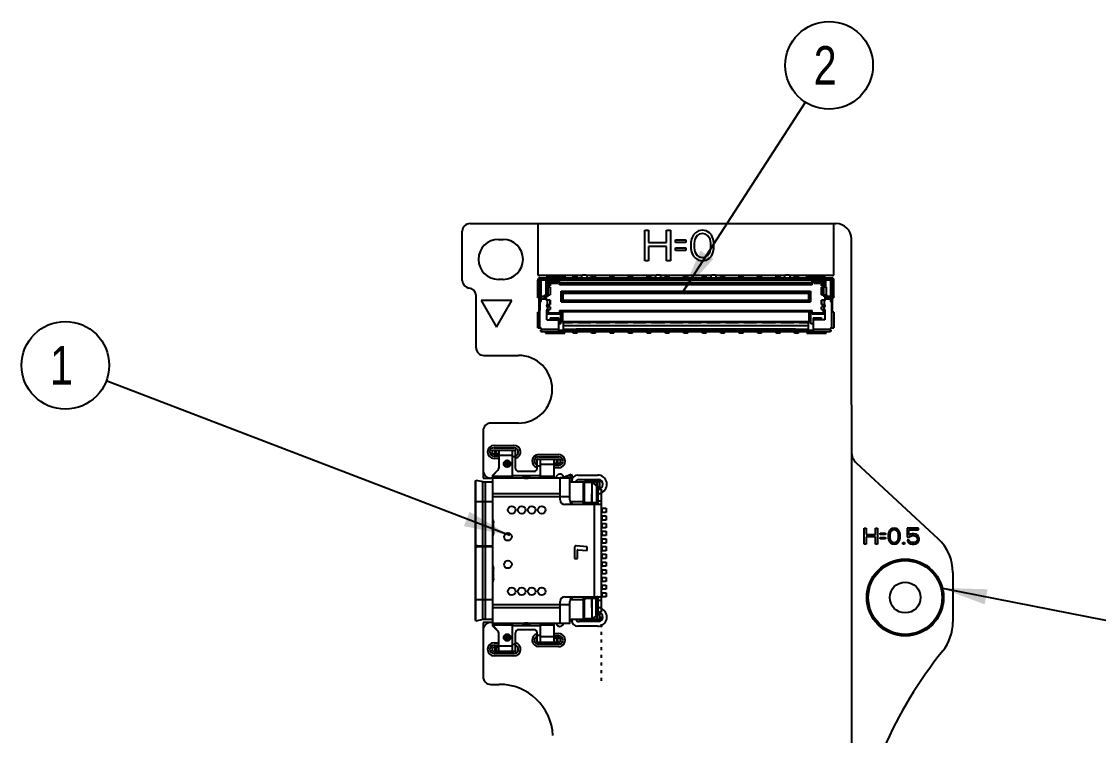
# Model space of a CAD drawing. Header units: millimetres. Extents: x 0 to 594, y 0 to 420.
# Drawn here: x 94 to 164, y 160.4 to 206.9 of the extents above; entities that cross this region are included whole.
import ezdxf

# ---------------------------------------------------------------- set-up
doc = ezdxf.new("R2010")
doc.units = ezdxf.units.MM
doc.header["$LTSCALE"] = 32.67
doc.layers.get('0').update_dxf_attribs({"linetype": 'CONTINUOUS'})
doc.styles.get("Standard").update_dxf_attribs({"font": 'txt', "width": 0.8})
doc.dimstyles.get("Standard").update_dxf_attribs({"dimtxt": 2.5, "dimasz": 3, "dimexe": 1.5, "dimexo": 1.2, "dimtad": 1, "dimdsep": 46, "dimtxsty": 'STANDARD', "dimblk": '_FILLED', "dimblk1": '_FILLED', "dimblk2": '_FILLED', "dimcen": 0.09, "dimazin": 2, "dimtol": 1, "dimtp": 0.01, "dimtm": 0.01, "dimtfac": 1, "dimtofl": 0, "dimtmove": 0, "dimatfit": 3, "dimldrblk": '_FILLED', "dimfxl": 1, "dimtolj": 1, "dimarcsym": 0})

# ---------------------------------------------------------------- blocks, each defined once
blk = doc.blocks.new('_FILLED')
at = {"color": 0, "linetype": 'BYBLOCK'}
blk.add_solid([(0, 0), (-1, 0.167), (-1, -0.167)], dxfattribs=at)
blk = doc.blocks.new('BALLOON_BL7', base_point=(96.802, 184.53))
at = {"color": 7, "linetype": 'CONTINUOUS'}
blk.add_circle((96.802, 184.53), 2.851, dxfattribs=at)
at = {"color": 7, "linetype": 'CONTINUOUS', "insert": (95.802, 185.78), "char_height": 2.5, "width": 2, "attachment_point": 1, "line_spacing_factor": 0.9}
blk.add_mtext('1', dxfattribs=at)
blk = doc.blocks.new('BALLOON_BL8', base_point=(146.469, 204.044))
at = {"color": 7, "linetype": 'CONTINUOUS'}
blk.add_circle((146.469, 204.044), 2.851, dxfattribs=at)
at = {"color": 7, "linetype": 'CONTINUOUS', "insert": (145.469, 205.294), "char_height": 2.5, "width": 2, "attachment_point": 1, "line_spacing_factor": 0.9}
blk.add_mtext('2', dxfattribs=at)

msp = doc.modelspace()

# ---------------------------------------------------------------- linework, layer by layer
at = {"color": 7, "linetype": 'CONTINUOUS'}
for p, q in [((123.117, 193.753), (146.917, 193.753)), ((127.517, 193.753), (127.517, 190.393)), ((134.478, 191.324), (134.478, 193.324)), ((134.478, 193.324), (134.728, 193.324)), ((134.728, 193.324), (134.728, 192.515)), ((135.895, 192.515), (135.895, 193.324)), ((135.895, 193.324), (136.145, 193.324)), ((136.145, 193.324), (136.145, 191.324)), ((138.228, 193.324), (137.978, 193.281)), ((138.478, 193.281), (138.228, 193.324)), ((146.787, 190.393), (146.787, 193.753)), ((122.617, 190.053), (122.617, 193.253)), ((124.967, 192.723), (125.267, 192.723)), ((136.478, 192.515), (136.478, 192.685)), ((136.478, 192.685), (137.145, 192.685)), ((137.145, 192.685), (137.145, 192.515)), ((137.52, 192.728), (137.478, 192.515)), ((137.561, 192.855), (137.52, 192.728)), ((137.645, 193.026), (137.561, 192.855)), ((137.77, 193.153), (137.645, 193.026)), ((137.728, 192.728), (137.686, 192.472)), ((137.895, 192.983), (137.728, 192.728)), ((137.978, 193.281), (137.77, 193.153)), ((138.02, 193.068), (137.895, 192.983)), ((138.228, 193.111), (138.02, 193.068)), ((138.436, 193.068), (138.228, 193.111)), ((138.561, 192.983), (138.436, 193.068)), ((138.686, 193.153), (138.478, 193.281)), ((138.728, 192.728), (138.561, 192.983)), ((138.811, 193.026), (138.686, 193.153)), ((138.77, 192.472), (138.728, 192.728)), ((138.895, 192.855), (138.811, 193.026)), ((138.936, 192.728), (138.895, 192.855)), ((138.978, 192.515), (138.936, 192.728)), ((147.917, 181.955), (147.917, 192.753)), ((134.728, 192.515), (135.895, 192.515)), ((134.728, 192.26), (134.728, 191.324)), ((135.895, 192.26), (134.728, 192.26)), ((135.895, 191.324), (135.895, 192.26)), ((137.145, 192.515), (136.478, 192.515)), ((136.478, 192.004), (136.478, 192.175)), ((136.478, 192.175), (137.145, 192.175)), ((137.145, 192.004), (136.478, 192.004)), ((137.145, 192.175), (137.145, 192.004)), ((137.478, 192.515), (137.478, 192.132)), ((137.478, 192.132), (137.52, 191.919)), ((137.52, 191.919), (137.561, 191.792)), ((137.686, 192.472), (137.686, 192.175)), ((137.686, 192.175), (137.728, 191.919)), ((137.728, 191.919), (137.895, 191.664)), ((138.561, 191.664), (138.728, 191.919)), ((138.728, 191.919), (138.77, 192.175)), ((138.77, 192.175), (138.77, 192.472)), ((138.895, 191.792), (138.936, 191.919)), ((138.936, 191.919), (138.978, 192.132)), ((138.978, 192.132), (138.978, 192.515)), ((134.728, 191.324), (134.478, 191.324)), ((136.145, 191.324), (135.895, 191.324)), ((137.561, 191.792), (137.645, 191.621)), ((137.645, 191.621), (137.77, 191.494)), ((137.77, 191.494), (137.978, 191.366)), ((137.895, 191.664), (138.02, 191.579)), ((137.978, 191.366), (138.228, 191.324)), ((138.02, 191.579), (138.228, 191.536)), ((138.228, 191.536), (138.436, 191.579)), ((138.228, 191.324), (138.478, 191.366)), ((138.436, 191.579), (138.561, 191.664)), ((138.478, 191.366), (138.686, 191.494)), ((138.686, 191.494), (138.811, 191.621)), ((138.811, 191.621), (138.895, 191.792)), ((125.267, 190.123), (124.967, 190.123)), ((127.517, 190.393), (130.427, 190.393)), ((127.517, 188.923), (127.517, 190.073)), ((127.617, 189.973), (127.517, 189.973)), ((127.567, 189.973), (127.567, 189.073)), ((127.617, 187.983), (127.617, 190.073)), ((127.667, 190.223), (127.717, 190.221)), ((127.667, 188.623), (127.667, 190.123)), ((127.717, 190.123), (127.667, 190.123)), ((127.717, 190.223), (146.587, 190.223)), ((127.717, 190.22), (127.717, 188.673)), ((128.067, 190.073), (127.717, 190.073)), ((128.067, 189.123), (128.067, 190.223)), ((128.067, 190.123), (128.927, 190.123)), ((128.067, 189.973), (128.094, 189.973)), ((128.094, 189.703), (128.094, 189.973)), ((128.117, 190.323), (128.117, 190.223)), ((128.117, 190.323), (129.307, 190.323)), ((128.117, 190.253), (129.307, 190.253)), ((128.192, 190.054), (128.206, 190.123)), ((128.192, 190.054), (128.192, 189.703)), ((128.327, 190.123), (128.327, 189.703)), ((128.927, 190.053), (128.327, 190.053)), ((128.327, 189.943), (128.827, 189.943)), ((128.327, 189.873), (128.827, 189.873)), ((128.727, 190.123), (128.727, 190.223)), ((128.777, 190.223), (128.777, 190.123)), ((128.827, 189.873), (128.827, 190.123)), ((128.827, 190.103), (128.927, 190.103)), ((128.927, 189.953), (128.827, 189.953)), ((128.927, 189.94), (128.827, 189.94)), ((128.927, 189.773), (128.927, 190.223)), ((145.377, 190.073), (128.927, 190.073)), ((128.927, 189.923), (145.377, 189.923)), ((129.307, 190.223), (129.307, 190.323)), ((129.827, 190.223), (129.827, 190.323)), ((130.077, 190.323), (129.827, 190.323)), ((129.827, 190.253), (130.077, 190.253)), ((130.077, 190.223), (130.077, 190.323)), ((130.377, 190.343), (130.427, 190.393)), ((130.377, 190.343), (130.377, 190.223)), ((130.677, 190.393), (130.427, 190.393)), ((130.677, 190.393), (130.727, 190.343)), ((130.677, 190.393), (135.227, 190.393)), ((130.727, 190.223), (130.727, 190.343)), ((131.027, 190.223), (131.027, 190.323)), ((131.277, 190.323), (131.027, 190.323)), ((131.027, 190.253), (131.277, 190.253)), ((131.277, 190.223), (131.277, 190.323)), ((132.227, 190.223), (132.227, 190.323)), ((132.477, 190.323), (132.227, 190.323)), ((132.227, 190.253), (132.477, 190.253)), ((132.477, 190.223), (132.477, 190.323)), ((133.427, 190.223), (133.427, 190.323)), ((133.677, 190.323), (133.427, 190.323)), ((133.427, 190.253), (133.677, 190.253)), ((133.677, 190.223), (133.677, 190.323)), ((134.627, 190.223), (134.627, 190.323)), ((134.877, 190.323), (134.627, 190.323)), ((134.627, 190.253), (134.877, 190.253)), ((134.877, 190.223), (134.877, 190.323)), ((135.177, 190.343), (135.227, 190.393)), ((135.177, 190.343), (135.177, 190.223)), ((135.477, 190.393), (135.227, 190.393)), ((135.477, 190.393), (135.527, 190.343)), ((135.477, 190.393), (138.827, 190.393)), ((135.527, 190.223), (135.527, 190.343)), ((135.827, 190.223), (135.827, 190.323)), ((136.077, 190.323), (135.827, 190.323)), ((135.827, 190.253), (136.077, 190.253)), ((136.077, 190.223), (136.077, 190.323)), ((137.027, 190.223), (137.027, 190.323)), ((137.277, 190.323), (137.027, 190.323)), ((137.027, 190.253), (137.277, 190.253)), ((137.277, 190.223), (137.277, 190.323)), ((138.227, 190.223), (138.227, 190.323)), ((138.477, 190.323), (138.227, 190.323)), ((138.227, 190.253), (138.477, 190.253)), ((138.477, 190.223), (138.477, 190.323)), ((138.777, 190.343), (138.827, 190.393)), ((138.777, 190.343), (138.777, 190.223)), ((139.077, 190.393), (138.827, 190.393)), ((139.077, 190.393), (139.127, 190.343)), ((139.077, 190.393), (143.627, 190.393)), ((139.127, 190.223), (139.127, 190.343)), ((139.427, 190.223), (139.427, 190.323)), ((139.677, 190.323), (139.427, 190.323)), ((139.427, 190.253), (139.677, 190.253)), ((139.677, 190.223), (139.677, 190.323)), ((140.627, 190.223), (140.627, 190.323)), ((140.877, 190.323), (140.627, 190.323)), ((140.627, 190.253), (140.877, 190.253)), ((140.877, 190.223), (140.877, 190.323)), ((141.827, 190.223), (141.827, 190.323)), ((142.077, 190.323), (141.827, 190.323)), ((141.827, 190.253), (142.077, 190.253)), ((142.077, 190.223), (142.077, 190.323)), ((143.027, 190.223), (143.027, 190.323)), ((143.277, 190.323), (143.027, 190.323)), ((143.027, 190.253), (143.277, 190.253)), ((143.277, 190.223), (143.277, 190.323)), ((143.577, 190.343), (143.627, 190.393)), ((143.577, 190.343), (143.577, 190.223)), ((143.877, 190.393), (143.627, 190.393)), ((143.877, 190.393), (143.927, 190.343)), ((143.877, 190.393), (146.787, 190.393)), ((143.927, 190.223), (143.927, 190.343)), ((144.227, 190.223), (144.227, 190.323)), ((144.477, 190.323), (144.227, 190.323)), ((144.227, 190.253), (144.477, 190.253)), ((144.477, 190.223), (144.477, 190.323)), ((144.997, 190.323), (144.997, 190.223)), ((144.997, 190.323), (146.187, 190.323)), ((144.997, 190.253), (146.187, 190.253)), ((145.377, 189.773), (145.377, 190.223)), ((145.377, 190.123), (146.237, 190.123)), ((145.377, 190.103), (145.477, 190.103)), ((145.977, 190.053), (145.377, 190.053)), ((145.477, 189.953), (145.377, 189.953)), ((145.477, 189.94), (145.377, 189.94)), ((145.477, 190.123), (145.477, 189.873)), ((145.977, 189.943), (145.477, 189.943)), ((145.477, 189.873), (145.977, 189.873)), ((145.527, 190.123), (145.527, 190.223)), ((145.577, 190.223), (145.577, 190.123)), ((145.977, 189.703), (145.977, 190.123)), ((145.979, 190.123), (145.979, 189.703)), ((146.097, 190.123), (146.111, 190.054)), ((146.111, 189.703), (146.111, 190.054)), ((146.187, 190.223), (146.187, 190.323)), ((146.209, 189.973), (146.209, 189.703)), ((146.209, 189.973), (146.237, 189.973)), ((146.237, 190.223), (146.237, 189.623)), ((146.587, 190.073), (146.237, 190.073)), ((146.587, 190.221), (146.637, 190.223)), ((146.587, 188.673), (146.587, 190.221)), ((146.637, 190.123), (146.587, 190.123)), ((146.637, 190.123), (146.637, 188.623)), ((146.687, 187.983), (146.687, 190.073)), ((146.787, 189.973), (146.687, 189.973)), ((146.737, 189.073), (146.737, 189.973)), ((146.787, 188.923), (146.787, 190.073)), ((127.717, 189.093), (127.667, 189.043)), ((127.977, 188.873), (127.977, 189.123)), ((127.977, 189.123), (128.327, 189.123)), ((128.327, 189.623), (128.067, 189.623)), ((128.075, 189.623), (128.075, 189.703)), ((128.075, 189.703), (128.327, 189.703)), ((128.094, 189.043), (128.079, 189.123)), ((128.173, 189.623), (128.173, 189.123)), ((128.227, 189.703), (128.227, 189.623)), ((128.227, 189.123), (128.227, 189.043)), ((128.327, 189.623), (128.327, 189.123)), ((145.377, 189.773), (128.927, 189.773)), ((129.046, 188.663), (129.046, 189.343)), ((129.046, 189.343), (145.257, 189.343)), ((129.11, 189.24), (129.074, 189.329)), ((145.229, 189.329), (129.074, 189.329)), ((129.11, 188.682), (129.11, 189.24)), ((129.12, 189.231), (145.183, 189.231)), ((129.159, 189.203), (129.159, 188.763)), ((145.144, 189.203), (129.159, 189.203)), ((145.144, 188.763), (145.144, 189.203)), ((145.229, 189.329), (145.193, 189.24)), ((145.193, 189.24), (145.193, 188.682)), ((145.257, 189.343), (145.257, 188.663)), ((145.977, 189.703), (146.229, 189.703)), ((145.977, 189.123), (145.977, 189.623)), ((146.277, 189.623), (145.977, 189.623)), ((145.977, 189.123), (146.327, 189.123)), ((145.979, 189.623), (145.979, 189.123)), ((146.077, 189.623), (146.077, 189.703)), ((146.077, 189.043), (146.077, 189.123)), ((146.131, 189.123), (146.131, 189.623)), ((146.225, 189.123), (146.209, 189.043)), ((146.229, 189.703), (146.229, 189.623)), ((146.277, 189.623), (146.277, 189.123)), ((146.327, 188.873), (146.327, 189.123)), ((146.637, 189.043), (146.587, 189.093)), ((123.517, 185.673), (123.517, 189.068)), ((123.841, 188.753), (124.841, 187.021)), ((125.841, 188.753), (123.841, 188.753)), ((124.841, 187.021), (125.841, 188.753)), ((127.617, 188.923), (127.517, 188.923)), ((127.567, 189.073), (127.617, 189.073)), ((127.717, 189.043), (127.617, 189.043)), ((127.617, 188.623), (127.667, 188.623)), ((127.647, 188.623), (127.647, 188.123)), ((127.717, 189.018), (127.977, 189.018)), ((127.717, 188.873), (128.067, 188.873)), ((128.067, 188.823), (127.717, 188.823)), ((127.977, 189.043), (128.227, 189.043)), ((127.977, 188.973), (128.067, 188.973)), ((128.027, 188.973), (128.027, 189.043)), ((128.067, 188.813), (128.067, 188.973)), ((128.097, 188.768), (128.097, 189.043)), ((128.107, 188.378), (128.107, 188.433)), ((128.319, 188.763), (128.117, 188.763)), ((128.157, 188.483), (128.157, 188.763)), ((128.157, 188.483), (128.319, 188.483)), ((128.301, 188.763), (128.301, 188.483)), ((128.319, 188.763), (128.319, 188.483)), ((129.046, 188.663), (145.257, 188.663)), ((129.159, 188.763), (145.144, 188.763)), ((145.985, 188.483), (145.985, 188.763)), ((146.187, 188.763), (145.985, 188.763)), ((145.985, 188.483), (146.147, 188.483)), ((146.003, 188.483), (146.003, 188.763)), ((146.077, 189.043), (146.327, 189.043)), ((146.147, 188.763), (146.147, 188.483)), ((146.197, 188.433), (146.197, 188.378)), ((146.207, 188.768), (146.207, 189.043)), ((146.237, 188.973), (146.237, 188.813)), ((146.327, 188.973), (146.237, 188.973)), ((146.587, 188.873), (146.237, 188.873)), ((146.587, 188.823), (146.237, 188.823)), ((146.277, 189.043), (146.277, 188.973)), ((146.327, 189.018), (146.587, 189.018)), ((146.687, 189.043), (146.587, 189.043)), ((146.637, 188.623), (146.687, 188.623)), ((146.657, 188.123), (146.657, 188.623)), ((146.687, 189.073), (146.737, 189.073)), ((146.787, 188.923), (146.687, 188.923)), ((127.517, 186.973), (127.517, 187.983)), ((127.667, 187.983), (127.517, 187.983)), ((127.617, 188.123), (127.667, 188.123)), ((127.667, 186.973), (127.667, 188.123)), ((128.107, 187.483), (128.107, 188.118)), ((128.127, 187.863), (128.127, 188.158)), ((128.197, 187.933), (128.127, 187.863)), ((128.927, 187.863), (128.127, 187.863)), ((128.327, 188.328), (128.157, 188.328)), ((128.157, 188.168), (128.327, 188.168)), ((128.177, 188.168), (128.177, 188.328)), ((128.197, 188.168), (128.197, 187.933)), ((128.197, 187.933), (128.927, 187.933)), ((128.327, 188.328), (128.327, 188.168)), ((128.927, 188.103), (128.927, 187.863)), ((128.927, 188.103), (145.377, 188.103)), ((129.027, 188.003), (128.927, 188.003)), ((129.027, 187.233), (129.027, 188.103)), ((129.127, 188.003), (129.027, 188.039)), ((129.127, 188.003), (129.127, 187.383)), ((145.177, 188.003), (129.127, 188.003)), ((145.277, 188.039), (145.177, 188.003)), ((145.177, 187.383), (145.177, 188.003)), ((145.277, 187.233), (145.277, 188.103)), ((145.377, 188.003), (145.277, 188.003)), ((145.377, 187.863), (145.377, 188.103)), ((145.377, 187.933), (146.107, 187.933)), ((146.177, 187.863), (145.377, 187.863)), ((145.977, 188.168), (145.977, 188.328)), ((146.147, 188.328), (145.977, 188.328)), ((145.977, 188.168), (146.147, 188.168)), ((146.107, 187.933), (146.107, 188.168)), ((146.177, 187.863), (146.107, 187.933)), ((146.127, 188.328), (146.127, 188.168)), ((146.177, 188.158), (146.177, 187.863)), ((146.197, 188.118), (146.197, 187.483)), ((146.637, 186.973), (146.637, 188.123)), ((146.637, 188.123), (146.687, 188.123)), ((146.787, 187.983), (146.637, 187.983)), ((146.787, 187.983), (146.787, 186.973)), ((128.107, 187.483), (128.882, 187.483)), ((128.332, 187.625), (128.332, 187.483)), ((128.332, 187.625), (128.882, 187.625)), ((128.882, 186.723), (128.882, 187.625)), ((129.027, 187.233), (128.882, 187.233)), ((129.027, 187.383), (145.277, 187.383)), ((129.177, 187.321), (129.177, 186.723)), ((129.177, 187.321), (129.757, 187.321)), ((129.177, 187.109), (145.127, 187.109)), ((129.277, 187.383), (129.277, 187.321)), ((129.427, 187.321), (129.427, 187.383)), ((129.677, 187.383), (129.677, 187.321)), ((129.757, 187.321), (129.827, 187.338)), ((129.802, 187.332), (129.802, 187.383)), ((129.827, 187.347), (129.827, 187.338)), ((129.827, 187.347), (130.077, 187.347)), ((130.077, 187.346), (129.827, 187.346)), ((130.077, 187.338), (130.077, 187.347)), ((130.077, 187.338), (130.147, 187.321)), ((130.102, 187.383), (130.102, 187.332)), ((130.147, 187.321), (130.957, 187.321)), ((130.227, 187.321), (130.227, 187.383)), ((130.477, 187.383), (130.477, 187.321)), ((130.627, 187.321), (130.627, 187.383)), ((130.877, 187.383), (130.877, 187.321)), ((130.957, 187.321), (131.027, 187.338)), ((131.002, 187.332), (131.002, 187.383)), ((131.027, 187.347), (131.027, 187.338)), ((131.027, 187.347), (131.277, 187.347)), ((131.277, 187.346), (131.027, 187.346)), ((131.277, 187.338), (131.277, 187.347)), ((131.277, 187.338), (131.347, 187.321)), ((131.302, 187.383), (131.302, 187.332)), ((131.347, 187.321), (132.157, 187.321)), ((131.427, 187.321), (131.427, 187.383)), ((131.677, 187.383), (131.677, 187.321)), ((131.827, 187.321), (131.827, 187.383)), ((132.077, 187.383), (132.077, 187.321)), ((132.157, 187.321), (132.227, 187.338)), ((132.202, 187.332), (132.202, 187.383)), ((132.227, 187.347), (132.227, 187.338)), ((132.227, 187.347), (132.477, 187.347)), ((132.477, 187.346), (132.227, 187.346)), ((132.477, 187.338), (132.477, 187.347)), ((132.477, 187.338), (132.547, 187.321)), ((132.502, 187.383), (132.502, 187.332)), ((132.547, 187.321), (133.357, 187.321)), ((132.627, 187.321), (132.627, 187.383)), ((132.877, 187.383), (132.877, 187.321)), ((133.027, 187.321), (133.027, 187.383)), ((133.277, 187.383), (133.277, 187.321)), ((133.357, 187.321), (133.427, 187.338)), ((133.402, 187.332), (133.402, 187.383)), ((133.427, 187.347), (133.427, 187.338)), ((133.427, 187.347), (133.677, 187.347)), ((133.677, 187.346), (133.427, 187.346)), ((133.677, 187.338), (133.677, 187.347)), ((133.677, 187.338), (133.747, 187.321)), ((133.702, 187.383), (133.702, 187.332)), ((133.747, 187.321), (134.557, 187.321)), ((133.827, 187.321), (133.827, 187.383)), ((134.077, 187.383), (134.077, 187.321)), ((134.227, 187.321), (134.227, 187.383)), ((134.477, 187.383), (134.477, 187.321)), ((134.557, 187.321), (134.627, 187.338)), ((134.602, 187.332), (134.602, 187.383)), ((134.627, 187.347), (134.627, 187.338)), ((134.627, 187.347), (134.877, 187.347)), ((134.877, 187.346), (134.627, 187.346)), ((134.877, 187.338), (134.877, 187.347)), ((134.877, 187.338), (134.947, 187.321)), ((134.902, 187.383), (134.902, 187.332)), ((134.947, 187.321), (135.757, 187.321)), ((135.027, 187.321), (135.027, 187.383)), ((135.277, 187.383), (135.277, 187.321)), ((135.427, 187.321), (135.427, 187.383)), ((135.677, 187.383), (135.677, 187.321)), ((135.757, 187.321), (135.827, 187.338)), ((135.802, 187.332), (135.802, 187.383)), ((135.827, 187.347), (135.827, 187.338)), ((135.827, 187.347), (136.077, 187.347)), ((136.077, 187.346), (135.827, 187.346)), ((136.077, 187.338), (136.077, 187.347)), ((136.077, 187.338), (136.147, 187.321)), ((136.102, 187.383), (136.102, 187.332)), ((136.147, 187.321), (136.957, 187.321)), ((136.227, 187.321), (136.227, 187.383)), ((136.477, 187.383), (136.477, 187.321)), ((136.627, 187.321), (136.627, 187.383)), ((136.877, 187.383), (136.877, 187.321)), ((136.957, 187.321), (137.027, 187.338)), ((137.002, 187.332), (137.002, 187.383)), ((137.027, 187.347), (137.027, 187.338)), ((137.027, 187.347), (137.277, 187.347)), ((137.277, 187.346), (137.027, 187.346)), ((137.277, 187.338), (137.277, 187.347)), ((137.277, 187.338), (137.347, 187.321)), ((137.302, 187.383), (137.302, 187.332)), ((137.347, 187.321), (138.157, 187.321)), ((137.427, 187.321), (137.427, 187.383)), ((137.677, 187.383), (137.677, 187.321)), ((137.827, 187.321), (137.827, 187.383)), ((138.077, 187.383), (138.077, 187.321)), ((138.157, 187.321), (138.227, 187.338)), ((138.202, 187.332), (138.202, 187.383)), ((138.227, 187.347), (138.227, 187.338)), ((138.227, 187.347), (138.477, 187.347)), ((138.477, 187.346), (138.227, 187.346)), ((138.477, 187.338), (138.477, 187.347)), ((138.477, 187.338), (138.547, 187.321)), ((138.502, 187.383), (138.502, 187.332)), ((138.547, 187.321), (139.357, 187.321)), ((138.627, 187.321), (138.627, 187.383)), ((138.877, 187.383), (138.877, 187.321)), ((139.027, 187.321), (139.027, 187.383)), ((139.277, 187.383), (139.277, 187.321)), ((139.357, 187.321), (139.427, 187.338)), ((139.402, 187.332), (139.402, 187.383)), ((139.427, 187.347), (139.427, 187.338)), ((139.427, 187.347), (139.677, 187.347)), ((139.677, 187.346), (139.427, 187.346)), ((139.677, 187.338), (139.677, 187.347)), ((139.677, 187.338), (139.747, 187.321)), ((139.702, 187.383), (139.702, 187.332)), ((139.747, 187.321), (140.557, 187.321)), ((139.827, 187.321), (139.827, 187.383)), ((140.077, 187.383), (140.077, 187.321)), ((140.227, 187.321), (140.227, 187.383)), ((140.477, 187.383), (140.477, 187.321)), ((140.557, 187.321), (140.627, 187.338)), ((140.602, 187.332), (140.602, 187.383)), ((140.627, 187.347), (140.627, 187.338)), ((140.627, 187.347), (140.877, 187.347)), ((140.877, 187.346), (140.627, 187.346)), ((140.877, 187.338), (140.877, 187.347)), ((140.877, 187.338), (140.947, 187.321)), ((140.902, 187.383), (140.902, 187.332)), ((140.947, 187.321), (141.757, 187.321)), ((141.027, 187.321), (141.027, 187.383)), ((141.277, 187.383), (141.277, 187.321)), ((141.427, 187.321), (141.427, 187.383)), ((141.677, 187.383), (141.677, 187.321)), ((141.757, 187.321), (141.827, 187.338)), ((141.802, 187.332), (141.802, 187.383)), ((141.827, 187.347), (141.827, 187.338)), ((141.827, 187.347), (142.077, 187.347)), ((142.077, 187.346), (141.827, 187.346)), ((142.077, 187.338), (142.077, 187.347)), ((142.077, 187.338), (142.147, 187.321)), ((142.102, 187.383), (142.102, 187.332)), ((142.147, 187.321), (142.957, 187.321)), ((142.227, 187.321), (142.227, 187.383)), ((142.477, 187.383), (142.477, 187.321)), ((142.627, 187.321), (142.627, 187.383)), ((142.877, 187.383), (142.877, 187.321)), ((142.957, 187.321), (143.027, 187.338)), ((143.002, 187.332), (143.002, 187.383)), ((143.027, 187.347), (143.027, 187.338)), ((143.027, 187.347), (143.277, 187.347)), ((143.277, 187.346), (143.027, 187.346)), ((143.277, 187.338), (143.277, 187.347)), ((143.277, 187.338), (143.347, 187.321)), ((143.302, 187.383), (143.302, 187.332)), ((143.347, 187.321), (144.157, 187.321)), ((143.427, 187.321), (143.427, 187.383)), ((143.677, 187.383), (143.677, 187.321)), ((143.827, 187.321), (143.827, 187.383)), ((144.077, 187.383), (144.077, 187.321)), ((144.157, 187.321), (144.227, 187.338)), ((144.202, 187.332), (144.202, 187.383)), ((144.227, 187.347), (144.227, 187.338)), ((144.227, 187.347), (144.477, 187.347)), ((144.477, 187.346), (144.227, 187.346)), ((144.477, 187.338), (144.477, 187.347)), ((144.477, 187.338), (144.547, 187.321)), ((144.502, 187.383), (144.502, 187.332)), ((144.547, 187.321), (145.127, 187.321)), ((144.627, 187.321), (144.627, 187.383)), ((144.877, 187.383), (144.877, 187.321)), ((145.027, 187.321), (145.027, 187.383)), ((145.127, 186.723), (145.127, 187.321)), ((145.422, 187.233), (145.277, 187.233)), ((145.422, 187.625), (145.422, 186.723)), ((145.422, 187.625), (145.972, 187.625)), ((146.197, 187.483), (145.422, 187.483)), ((145.972, 187.483), (145.972, 187.625)), ((127.517, 186.973), (127.687, 186.973)), ((127.717, 186.723), (127.717, 186.823)), ((127.727, 186.823), (127.717, 186.823)), ((127.717, 186.723), (127.735, 186.723)), ((127.727, 186.723), (127.727, 186.823)), ((127.737, 186.923), (127.737, 186.723)), ((127.737, 186.873), (128.882, 186.873)), ((127.737, 186.723), (146.567, 186.723)), ((128.017, 186.723), (128.017, 186.623)), ((129.277, 186.693), (128.017, 186.693)), ((128.017, 186.623), (129.277, 186.623)), ((128.882, 186.823), (129.177, 186.823)), ((128.932, 186.823), (128.932, 186.723)), ((129.127, 186.723), (129.127, 186.823)), ((129.177, 186.873), (129.877, 186.873)), ((129.877, 186.84), (129.177, 186.84)), ((129.177, 186.822), (129.877, 186.822)), ((129.277, 186.623), (129.277, 186.723)), ((129.827, 186.623), (129.827, 186.723)), ((130.077, 186.693), (129.827, 186.693)), ((130.077, 186.623), (129.827, 186.623)), ((129.877, 186.871), (129.902, 186.875)), ((129.877, 186.872), (129.877, 186.804)), ((129.877, 186.811), (130.027, 186.811)), ((129.877, 186.804), (130.027, 186.804)), ((129.902, 186.875), (130.027, 186.875)), ((130.027, 186.804), (130.027, 186.875)), ((131.077, 186.873), (130.027, 186.873)), ((131.077, 186.84), (130.027, 186.84)), ((130.027, 186.822), (131.077, 186.822)), ((130.077, 186.623), (130.077, 186.723)), ((131.027, 186.623), (131.027, 186.723)), ((131.277, 186.693), (131.027, 186.693)), ((131.277, 186.623), (131.027, 186.623)), ((131.077, 186.875), (131.077, 186.804)), ((131.227, 186.875), (131.077, 186.875)), ((131.077, 186.811), (131.227, 186.811)), ((131.077, 186.804), (131.227, 186.804)), ((131.227, 186.804), (131.227, 186.875)), ((132.277, 186.873), (131.227, 186.873)), ((132.277, 186.84), (131.227, 186.84)), ((131.227, 186.822), (132.277, 186.822)), ((131.277, 186.623), (131.277, 186.723)), ((132.227, 186.623), (132.227, 186.723)), ((132.477, 186.693), (132.227, 186.693)), ((132.477, 186.623), (132.227, 186.623)), ((132.277, 186.875), (132.277, 186.804)), ((132.427, 186.875), (132.277, 186.875)), ((132.277, 186.811), (132.427, 186.811)), ((132.277, 186.804), (132.427, 186.804)), ((132.427, 186.804), (132.427, 186.875)), ((133.477, 186.873), (132.427, 186.873)), ((133.477, 186.84), (132.427, 186.84)), ((132.427, 186.822), (133.477, 186.822)), ((132.477, 186.623), (132.477, 186.723)), ((133.427, 186.623), (133.427, 186.723)), ((133.677, 186.693), (133.427, 186.693)), ((133.677, 186.623), (133.427, 186.623)), ((133.477, 186.875), (133.477, 186.804)), ((133.627, 186.875), (133.477, 186.875)), ((133.477, 186.811), (133.627, 186.811)), ((133.477, 186.804), (133.627, 186.804)), ((133.627, 186.804), (133.627, 186.875)), ((134.677, 186.873), (133.627, 186.873)), ((134.677, 186.84), (133.627, 186.84)), ((133.627, 186.822), (134.677, 186.822)), ((133.677, 186.623), (133.677, 186.723)), ((134.627, 186.623), (134.627, 186.723)), ((134.877, 186.693), (134.627, 186.693)), ((134.877, 186.623), (134.627, 186.623)), ((134.677, 186.875), (134.677, 186.804)), ((134.827, 186.875), (134.677, 186.875)), ((134.677, 186.811), (134.827, 186.811)), ((134.677, 186.804), (134.827, 186.804)), ((134.827, 186.804), (134.827, 186.875)), ((135.877, 186.873), (134.827, 186.873)), ((135.877, 186.84), (134.827, 186.84)), ((134.827, 186.822), (135.877, 186.822)), ((134.877, 186.623), (134.877, 186.723)), ((135.827, 186.623), (135.827, 186.723)), ((136.077, 186.693), (135.827, 186.693)), ((136.077, 186.623), (135.827, 186.623)), ((135.877, 186.875), (135.877, 186.804)), ((136.027, 186.875), (135.877, 186.875)), ((135.877, 186.811), (136.027, 186.811)), ((135.877, 186.804), (136.027, 186.804)), ((136.027, 186.804), (136.027, 186.875)), ((137.077, 186.873), (136.027, 186.873)), ((137.077, 186.84), (136.027, 186.84)), ((136.027, 186.822), (137.077, 186.822)), ((136.077, 186.623), (136.077, 186.723)), ((137.027, 186.623), (137.027, 186.723)), ((137.277, 186.693), (137.027, 186.693)), ((137.277, 186.623), (137.027, 186.623)), ((137.077, 186.875), (137.077, 186.804)), ((137.227, 186.875), (137.077, 186.875)), ((137.077, 186.811), (137.227, 186.811)), ((137.077, 186.804), (137.227, 186.804)), ((137.227, 186.804), (137.227, 186.875)), ((138.277, 186.873), (137.227, 186.873)), ((138.277, 186.84), (137.227, 186.84)), ((137.227, 186.822), (138.277, 186.822)), ((137.277, 186.623), (137.277, 186.723)), ((138.227, 186.623), (138.227, 186.723)), ((138.477, 186.693), (138.227, 186.693)), ((138.477, 186.623), (138.227, 186.623)), ((138.277, 186.875), (138.277, 186.804)), ((138.427, 186.875), (138.277, 186.875)), ((138.277, 186.811), (138.427, 186.811)), ((138.277, 186.804), (138.427, 186.804)), ((138.427, 186.804), (138.427, 186.875)), ((139.477, 186.873), (138.427, 186.873)), ((139.477, 186.84), (138.427, 186.84)), ((138.427, 186.822), (139.477, 186.822)), ((138.477, 186.623), (138.477, 186.723)), ((139.427, 186.623), (139.427, 186.723)), ((139.677, 186.693), (139.427, 186.693)), ((139.677, 186.623), (139.427, 186.623)), ((139.477, 186.875), (139.477, 186.804)), ((139.627, 186.875), (139.477, 186.875)), ((139.477, 186.811), (139.627, 186.811)), ((139.477, 186.804), (139.627, 186.804)), ((139.627, 186.804), (139.627, 186.875)), ((140.677, 186.873), (139.627, 186.873)), ((140.677, 186.84), (139.627, 186.84)), ((139.627, 186.822), (140.677, 186.822)), ((139.677, 186.623), (139.677, 186.723)), ((140.627, 186.623), (140.627, 186.723)), ((140.877, 186.693), (140.627, 186.693)), ((140.877, 186.623), (140.627, 186.623)), ((140.677, 186.875), (140.677, 186.804)), ((140.827, 186.875), (140.677, 186.875)), ((140.677, 186.811), (140.827, 186.811)), ((140.677, 186.804), (140.827, 186.804)), ((140.827, 186.804), (140.827, 186.875)), ((141.877, 186.873), (140.827, 186.873)), ((141.877, 186.84), (140.827, 186.84)), ((140.827, 186.822), (141.877, 186.822)), ((140.877, 186.623), (140.877, 186.723)), ((141.827, 186.623), (141.827, 186.723)), ((142.077, 186.693), (141.827, 186.693)), ((142.077, 186.623), (141.827, 186.623)), ((141.877, 186.875), (141.877, 186.804)), ((142.027, 186.875), (141.877, 186.875)), ((141.877, 186.811), (142.027, 186.811)), ((141.877, 186.804), (142.027, 186.804)), ((142.027, 186.804), (142.027, 186.875)), ((143.077, 186.873), (142.027, 186.873)), ((143.077, 186.84), (142.027, 186.84)), ((142.027, 186.822), (143.077, 186.822)), ((142.077, 186.623), (142.077, 186.723)), ((143.027, 186.623), (143.027, 186.723)), ((143.277, 186.693), (143.027, 186.693)), ((143.277, 186.623), (143.027, 186.623)), ((143.077, 186.875), (143.077, 186.804)), ((143.227, 186.875), (143.077, 186.875)), ((143.077, 186.811), (143.227, 186.811)), ((143.077, 186.804), (143.227, 186.804)), ((143.227, 186.804), (143.227, 186.875)), ((144.277, 186.873), (143.227, 186.873)), ((144.277, 186.84), (143.227, 186.84)), ((143.227, 186.822), (144.277, 186.822)), ((143.277, 186.623), (143.277, 186.723)), ((144.227, 186.623), (144.227, 186.723)), ((144.477, 186.693), (144.227, 186.693)), ((144.477, 186.623), (144.227, 186.623)), ((144.277, 186.875), (144.277, 186.804)), ((144.277, 186.811), (144.427, 186.811)), ((144.277, 186.804), (144.427, 186.804)), ((144.427, 186.873), (145.127, 186.873)), ((144.427, 186.804), (144.427, 186.872)), ((145.127, 186.84), (144.427, 186.84)), ((144.427, 186.822), (145.127, 186.822)), ((144.477, 186.623), (144.477, 186.723)), ((145.027, 186.723), (145.027, 186.623)), ((146.287, 186.693), (145.027, 186.693)), ((145.027, 186.623), (146.287, 186.623)), ((145.127, 186.823), (145.422, 186.823)), ((145.177, 186.823), (145.177, 186.723)), ((145.372, 186.723), (145.372, 186.823)), ((145.422, 186.873), (146.567, 186.873)), ((146.287, 186.623), (146.287, 186.723)), ((146.567, 186.723), (146.567, 186.923)), ((146.587, 186.823), (146.568, 186.823)), ((146.577, 186.823), (146.577, 186.723)), ((146.577, 186.723), (146.587, 186.723)), ((146.587, 186.823), (146.587, 186.723)), ((146.617, 186.973), (146.787, 186.973)), ((124.017, 185.173), (126.267, 185.173)), ((147.917, 181.955), (147.917, 149.572)), ((126.267, 180.773), (124.467, 180.773)), ((123.967, 180.273), (123.967, 177.698)), ((124.582, 178.768), (124.582, 179.018)), ((124.582, 179.018), (126.052, 179.018)), ((124.582, 178.768), (124.982, 178.768)), ((124.682, 179.168), (125.989, 179.168)), ((124.982, 178.618), (124.682, 178.618)), ((124.732, 179.018), (124.732, 178.768)), ((124.832, 178.768), (124.832, 179.018)), ((124.982, 179.018), (124.982, 177.844)), ((125.882, 178.668), (124.982, 178.668)), ((125.882, 177.218), (125.882, 179.018)), ((126.081, 179.018), (126.059, 179.018)), ((126.082, 177.818), (126.082, 179.016)), ((126.082, 178.568), (125.882, 178.568)), ((127.504, 178.418), (127.482, 178.418)), ((127.482, 177.818), (127.482, 178.416)), ((127.682, 177.968), (127.482, 177.968)), ((127.511, 178.418), (128.982, 178.418)), ((127.582, 178.568), (128.889, 178.568)), ((127.682, 178.418), (127.682, 177.218)), ((128.582, 178.068), (127.682, 178.068)), ((128.582, 177.218), (128.582, 178.418)), ((128.582, 178.168), (128.982, 178.168)), ((128.882, 178.018), (128.582, 178.018)), ((128.732, 178.418), (128.732, 178.168)), ((128.832, 178.168), (128.832, 178.418)), ((128.982, 178.418), (128.982, 178.168)), ((148.237, 178.176), (153.556, 173.243)), ((124.582, 177.198), (124.467, 177.198)), ((124.582, 177.368), (124.923, 177.71)), ((124.582, 177.368), (124.582, 177.28)), ((124.582, 177.368), (124.627, 177.368)), ((124.582, 177.242), (124.582, 167.704)), ((124.582, 177.218), (129.609, 177.218)), ((124.597, 177.318), (125.882, 177.318)), ((124.632, 177.375), (124.931, 177.711)), ((125.882, 177.368), (127.682, 177.368)), ((127.282, 177.618), (126.282, 177.618)), ((127.057, 177.218), (126.507, 177.218)), ((126.557, 177.243), (126.557, 177.218)), ((126.557, 177.243), (127.007, 177.243)), ((126.657, 177.195), (126.907, 177.195)), ((127.007, 177.218), (127.007, 177.243)), ((127.057, 177.218), (127.057, 177.216)), ((127.682, 177.318), (128.582, 177.318)), ((128.982, 175.773), (128.982, 177.218)), ((129.612, 177.218), (128.982, 177.218)), ((129.135, 177.23), (129.686, 177.458)), ((129.593, 177.419), (129.689, 177.188)), ((129.612, 177.156), (129.781, 177.227)), ((129.612, 175.773), (129.612, 177.218)), ((129.686, 177.458), (129.781, 177.227)), ((123.462, 176.943), (123.462, 168.003)), ((123.462, 176.943), (123.473, 176.943)), ((123.473, 176.943), (123.5, 177.063)), ((123.5, 172.883), (123.5, 177.063)), ((123.5, 177.063), (123.958, 176.96)), ((123.958, 172.783), (123.958, 176.96)), ((124.112, 176.943), (124.112, 172.783)), ((124.112, 176.943), (124.582, 176.943)), ((129.612, 176.943), (130.577, 176.943)), ((130.212, 177.093), (131.462, 177.093)), ((130.502, 175.493), (130.502, 176.943)), ((130.552, 175.568), (130.552, 176.937)), ((130.556, 176.921), (131.054, 176.921)), ((130.627, 176.943), (130.59, 176.943)), ((130.627, 176.943), (130.627, 176.921)), ((131.522, 176.943), (130.627, 176.943)), ((131.097, 176.921), (130.652, 176.921)), ((130.702, 176.943), (130.702, 176.921)), ((131.054, 175.473), (131.054, 176.921)), ((131.086, 176.883), (131.097, 176.921)), ((131.338, 176.67), (131.097, 176.921)), ((131.222, 176.791), (131.222, 176.943)), ((131.338, 176.67), (131.372, 176.67)), ((131.372, 175.473), (131.372, 176.943)), ((131.372, 176.643), (131.522, 176.643)), ((131.462, 176.493), (131.372, 176.493)), ((131.392, 176.643), (131.392, 176.943)), ((131.395, 176.643), (131.395, 176.943)), ((131.522, 176.943), (131.522, 176.643)), ((131.547, 177.093), (131.547, 176.493)), ((128.982, 176.168), (124.582, 176.168)), ((129.612, 175.968), (124.582, 175.968)), ((131.422, 176.473), (131.422, 175.473)), ((131.422, 176.473), (131.672, 176.473)), ((131.672, 176.173), (131.422, 176.173)), ((131.672, 168.473), (131.672, 176.473)), ((124.582, 175.643), (123.462, 175.643)), ((131.672, 175.473), (129.282, 175.473)), ((130.552, 175.643), (129.644, 175.643)), ((130.502, 175.493), (130.882, 175.493)), ((130.652, 175.573), (130.552, 175.673)), ((131.081, 175.573), (130.552, 175.573)), ((130.652, 175.573), (131.044, 175.573)), ((130.882, 175.493), (130.882, 175.473)), ((131.372, 175.573), (131.081, 175.573)), ((131.222, 169.473), (131.222, 175.473)), ((131.304, 175.573), (131.304, 175.473)), ((131.422, 175.723), (131.672, 175.723)), ((131.718, 175.198), (131.672, 175.198)), ((131.718, 174.998), (131.718, 175.198)), ((131.718, 174.998), (131.672, 174.998)), ((131.718, 174.698), (131.672, 174.698)), ((131.672, 174.498), (131.718, 174.498)), ((131.718, 174.498), (131.718, 174.698)), ((124.632, 174.245), (124.632, 173.701)), ((131.718, 174.198), (131.672, 174.198)), ((131.672, 173.998), (131.718, 173.998)), ((131.718, 173.698), (131.672, 173.698)), ((131.718, 173.998), (131.718, 174.198)), ((131.718, 173.498), (131.718, 173.698)), ((148.742, 172.894), (148.742, 173.934)), ((148.742, 173.934), (148.872, 173.934)), ((148.872, 173.934), (148.872, 173.514)), ((149.478, 173.514), (149.478, 173.934)), ((149.478, 173.934), (149.608, 173.934)), ((149.608, 173.934), (149.608, 172.894)), ((150.345, 173.691), (150.323, 173.624)), ((150.388, 173.779), (150.345, 173.691)), ((150.453, 173.846), (150.388, 173.779)), ((150.518, 173.757), (150.432, 173.624)), ((150.562, 173.912), (150.453, 173.846)), ((150.583, 173.801), (150.518, 173.757)), ((150.692, 173.934), (150.562, 173.912)), ((150.692, 173.824), (150.583, 173.801)), ((150.822, 173.912), (150.692, 173.934)), ((150.8, 173.801), (150.692, 173.824)), ((150.865, 173.757), (150.8, 173.801)), ((150.93, 173.846), (150.822, 173.912)), ((150.952, 173.624), (150.865, 173.757)), ((150.995, 173.779), (150.93, 173.846)), ((151.038, 173.691), (150.995, 173.779)), ((151.06, 173.624), (151.038, 173.691)), ((151.536, 173.934), (151.536, 173.359)), ((152.273, 173.934), (151.536, 173.934)), ((151.645, 173.47), (151.645, 173.824)), ((151.645, 173.824), (152.273, 173.824)), ((152.273, 173.824), (152.273, 173.934)), ((131.718, 173.498), (131.672, 173.498)), ((131.718, 173.198), (131.672, 173.198)), ((131.672, 172.998), (131.718, 172.998)), ((131.718, 172.998), (131.718, 173.198)), ((148.872, 173.514), (149.478, 173.514)), ((148.872, 173.381), (148.872, 172.894)), ((149.478, 173.381), (148.872, 173.381)), ((149.478, 172.894), (149.478, 173.381)), ((149.782, 173.514), (149.782, 173.602)), ((149.782, 173.602), (150.128, 173.602)), ((150.128, 173.514), (149.782, 173.514)), ((149.782, 173.248), (149.782, 173.337)), ((149.782, 173.337), (150.128, 173.337)), ((150.128, 173.248), (149.782, 173.248)), ((150.128, 173.602), (150.128, 173.514)), ((150.128, 173.337), (150.128, 173.248)), ((150.323, 173.624), (150.302, 173.514)), ((150.302, 173.514), (150.302, 173.315)), ((150.302, 173.315), (150.323, 173.204)), ((150.323, 173.204), (150.345, 173.138)), ((150.345, 173.138), (150.388, 173.049)), ((150.388, 173.049), (150.453, 172.983)), ((150.432, 173.624), (150.41, 173.492)), ((150.41, 173.492), (150.41, 173.337)), ((150.41, 173.337), (150.432, 173.204)), ((150.432, 173.204), (150.518, 173.071)), ((150.518, 173.071), (150.583, 173.027)), ((150.583, 173.027), (150.692, 173.005)), ((150.692, 173.005), (150.8, 173.027)), ((150.8, 173.027), (150.865, 173.071)), ((150.865, 173.071), (150.952, 173.204)), ((150.93, 172.983), (150.995, 173.049)), ((150.973, 173.492), (150.952, 173.624)), ((150.952, 173.204), (150.973, 173.337)), ((150.973, 173.337), (150.973, 173.492)), ((150.995, 173.049), (151.038, 173.138)), ((151.038, 173.138), (151.06, 173.204)), ((151.081, 173.514), (151.06, 173.624)), ((151.06, 173.204), (151.081, 173.315)), ((151.081, 173.315), (151.081, 173.514)), ((151.255, 172.894), (151.255, 173.005)), ((151.255, 173.005), (151.363, 173.005)), ((151.363, 173.005), (151.363, 172.894)), ((151.536, 173.359), (151.688, 173.359)), ((151.536, 173.16), (151.58, 173.071)), ((151.666, 173.16), (151.536, 173.16)), ((151.58, 173.071), (151.645, 172.983)), ((151.753, 173.536), (151.645, 173.47)), ((151.71, 173.071), (151.666, 173.16)), ((151.688, 173.359), (151.775, 173.425)), ((151.775, 173.027), (151.71, 173.071)), ((151.861, 173.558), (151.753, 173.536)), ((151.775, 173.425), (151.861, 173.447)), ((151.861, 173.005), (151.775, 173.027)), ((151.991, 173.558), (151.861, 173.558)), ((151.861, 173.447), (151.991, 173.447)), ((151.991, 173.005), (151.861, 173.005)), ((152.1, 173.536), (151.991, 173.558)), ((151.991, 173.447), (152.078, 173.425)), ((152.078, 173.027), (151.991, 173.005)), ((152.078, 173.425), (152.143, 173.381)), ((152.143, 173.071), (152.078, 173.027)), ((152.208, 173.47), (152.1, 173.536)), ((152.143, 173.381), (152.186, 173.315)), ((152.186, 173.138), (152.143, 173.071)), ((152.186, 173.315), (152.208, 173.248)), ((152.208, 173.204), (152.186, 173.138)), ((152.273, 173.381), (152.208, 173.47)), ((152.208, 173.248), (152.208, 173.204)), ((152.208, 172.983), (152.273, 173.071)), ((152.316, 173.27), (152.273, 173.381)), ((152.273, 173.071), (152.316, 173.182)), ((152.316, 173.182), (152.316, 173.27)), ((123.462, 172.883), (123.5, 172.883)), ((123.5, 172.633), (123.462, 172.633)), ((123.5, 167.883), (123.5, 172.633)), ((123.537, 172.783), (124.582, 172.783)), ((123.598, 172.733), (124.582, 172.733)), ((123.958, 167.986), (123.958, 172.733)), ((124.112, 172.733), (124.112, 168.003)), ((129.921, 172.691), (129.921, 171.961)), ((130.731, 172.729), (130.03, 172.79)), ((130.101, 171.961), (130.101, 172.501)), ((130.128, 172.526), (130.731, 172.473)), ((130.731, 172.473), (130.731, 172.729)), ((131.718, 172.698), (131.672, 172.698)), ((131.672, 172.498), (131.718, 172.498)), ((131.718, 172.498), (131.718, 172.698)), ((148.872, 172.894), (148.742, 172.894)), ((149.608, 172.894), (149.478, 172.894)), ((150.453, 172.983), (150.562, 172.916)), ((150.562, 172.916), (150.692, 172.894)), ((150.692, 172.894), (150.822, 172.916)), ((150.822, 172.916), (150.93, 172.983)), ((151.363, 172.894), (151.255, 172.894)), ((151.645, 172.983), (151.753, 172.916)), ((151.753, 172.916), (151.861, 172.894)), ((151.861, 172.894), (151.991, 172.894)), ((151.991, 172.894), (152.1, 172.916)), ((152.1, 172.916), (152.208, 172.983)), ((129.921, 171.961), (130.101, 171.961)), ((131.718, 172.198), (131.672, 172.198)), ((131.672, 171.998), (131.718, 171.998)), ((131.718, 171.698), (131.672, 171.698)), ((131.718, 171.998), (131.718, 172.198)), ((131.718, 171.498), (131.718, 171.698)), ((124.632, 171.245), (124.632, 170.701)), ((131.672, 171.498), (131.718, 171.498)), ((131.718, 171.198), (131.672, 171.198)), ((131.718, 170.998), (131.672, 170.998)), ((131.718, 170.998), (131.718, 171.198)), ((154.517, 171.044), (154.517, 167.828)), ((131.718, 170.698), (131.672, 170.698)), ((131.672, 170.498), (131.718, 170.498)), ((131.718, 170.198), (131.672, 170.198)), ((131.718, 170.498), (131.718, 170.698)), ((131.718, 169.998), (131.718, 170.198)), ((131.672, 169.998), (131.718, 169.998)), ((131.718, 169.698), (131.672, 169.698)), ((131.672, 169.498), (131.718, 169.498)), ((131.718, 169.498), (131.718, 169.698)), ((123.462, 169.303), (124.582, 169.303)), ((124.582, 168.978), (129.612, 168.978)), ((128.982, 167.728), (128.982, 169.173)), ((129.282, 169.473), (131.672, 169.473)), ((129.612, 167.729), (129.612, 169.173)), ((129.644, 169.303), (130.552, 169.303)), ((130.502, 168.003), (130.502, 169.453)), ((130.882, 169.453), (130.502, 169.453)), ((130.552, 168.01), (130.552, 169.378)), ((130.652, 169.373), (130.552, 169.273)), ((130.552, 169.373), (131.044, 169.373)), ((130.652, 169.373), (131.047, 169.373)), ((130.882, 169.473), (130.882, 169.453)), ((131.047, 169.373), (131.372, 169.373)), ((131.054, 168.026), (131.054, 169.473)), ((131.304, 169.473), (131.304, 168.303)), ((131.372, 168.003), (131.372, 169.473)), ((131.422, 169.473), (131.422, 168.473)), ((131.672, 169.223), (131.422, 169.223)), ((124.582, 168.778), (128.982, 168.778)), ((131.097, 168.026), (131.338, 168.276)), ((131.222, 168.003), (131.222, 168.155)), ((131.372, 168.276), (131.338, 168.276)), ((131.372, 168.453), (131.462, 168.453)), ((131.522, 168.303), (131.372, 168.303)), ((131.392, 168.003), (131.392, 168.303)), ((131.395, 168.003), (131.395, 168.303)), ((131.422, 168.773), (131.672, 168.773)), ((131.672, 168.473), (131.422, 168.473)), ((131.522, 168.303), (131.522, 168.003)), ((131.547, 168.453), (131.547, 167.853)), ((123.473, 168.003), (123.462, 168.003)), ((123.5, 167.883), (123.473, 168.003)), ((123.958, 167.986), (123.5, 167.883)), ((124.582, 168.003), (124.112, 168.003)), ((124.582, 167.798), (124.467, 167.798)), ((129.609, 167.728), (124.582, 167.728)), ((124.582, 167.666), (124.582, 167.578)), ((124.923, 167.237), (124.582, 167.578)), ((124.627, 167.578), (124.582, 167.578)), ((125.882, 167.628), (124.597, 167.628)), ((124.931, 167.235), (124.632, 167.571)), ((125.882, 165.928), (125.882, 167.728)), ((127.682, 167.578), (125.882, 167.578)), ((126.507, 167.728), (126.507, 167.731)), ((126.557, 167.728), (126.557, 167.703)), ((127.007, 167.703), (126.557, 167.703)), ((126.907, 167.751), (126.657, 167.751)), ((127.007, 167.703), (127.007, 167.728)), ((127.682, 167.728), (127.682, 166.528)), ((128.582, 167.628), (127.682, 167.628)), ((128.582, 166.528), (128.582, 167.728)), ((130.577, 168.003), (129.612, 168.003)), ((129.612, 167.916), (129.781, 167.987)), ((129.666, 168.003), (129.689, 167.948)), ((129.774, 168.003), (129.781, 167.987)), ((131.462, 167.853), (130.212, 167.853)), ((130.59, 168.004), (130.627, 168.003)), ((130.627, 168.026), (130.627, 168.003)), ((130.627, 168.003), (131.522, 168.003)), ((131.054, 168.026), (130.652, 168.026)), ((130.652, 168.026), (131.097, 168.026)), ((130.702, 168.026), (130.702, 168.003)), ((131.097, 168.026), (131.086, 168.063)), ((123.967, 167.298), (123.967, 164.273)), ((124.982, 165.928), (124.982, 167.102)), ((126.082, 165.93), (126.082, 167.128)), ((127.282, 167.328), (126.282, 167.328)), ((127.482, 166.53), (127.482, 167.128)), ((127.482, 166.978), (127.682, 166.978)), ((127.682, 166.878), (128.582, 166.878)), ((128.582, 166.928), (128.882, 166.928)), ((128.982, 166.778), (128.582, 166.778)), ((128.732, 166.778), (128.732, 166.528)), ((128.832, 166.528), (128.832, 166.778)), ((128.982, 166.778), (128.982, 166.528)), ((124.582, 165.928), (124.582, 166.178)), ((124.982, 166.178), (124.582, 166.178)), ((124.682, 166.328), (124.982, 166.328)), ((124.732, 166.178), (124.732, 165.928)), ((124.832, 165.928), (124.832, 166.178)), ((124.982, 166.278), (125.882, 166.278)), ((125.882, 166.378), (126.082, 166.378)), ((127.482, 166.528), (127.504, 166.528)), ((127.511, 166.528), (128.982, 166.528)), ((128.889, 166.378), (127.582, 166.378)), ((124.582, 165.928), (126.052, 165.928)), ((125.989, 165.778), (124.682, 165.778)), ((126.059, 165.928), (126.081, 165.928)), ((124.467, 163.773), (125.017, 163.773))]:
    msp.add_line(p, q, dxfattribs=at)
at = {"color": 40, "linetype": 'CONTINUOUS'}
for p, q in [((123.962, 180.073), (123.962, 177.198)), ((124.682, 179.318), (125.982, 179.318)), ((127.582, 178.718), (128.882, 178.718)), ((124.982, 178.468), (124.682, 178.468)), ((123.962, 177.198), (124.467, 177.198)), ((128.882, 177.868), (128.582, 177.868)), ((130.122, 177.393), (131.422, 177.393)), ((129.722, 176.943), (129.722, 176.993)), ((131.422, 176.193), (131.372, 176.193)), ((131.672, 175.233), (131.962, 175.233)), ((131.962, 175.233), (131.962, 174.963)), ((131.962, 174.963), (131.672, 174.963)), ((131.672, 174.733), (131.962, 174.733)), ((131.962, 174.463), (131.672, 174.463)), ((131.962, 174.733), (131.962, 174.463)), ((131.672, 174.233), (131.962, 174.233)), ((131.962, 173.963), (131.672, 173.963)), ((131.672, 173.733), (131.962, 173.733)), ((131.962, 174.233), (131.962, 173.963)), ((131.962, 173.733), (131.962, 173.463)), ((131.962, 173.463), (131.672, 173.463)), ((131.672, 173.233), (131.962, 173.233)), ((131.962, 173.233), (131.962, 172.963)), ((131.962, 172.963), (131.672, 172.963)), ((131.672, 172.733), (131.962, 172.733)), ((131.962, 172.463), (131.672, 172.463)), ((131.962, 172.733), (131.962, 172.463)), ((131.672, 172.233), (131.962, 172.233)), ((131.962, 171.963), (131.672, 171.963)), ((131.672, 171.733), (131.962, 171.733)), ((131.962, 172.233), (131.962, 171.963)), ((131.962, 171.733), (131.962, 171.463)), ((131.962, 171.463), (131.672, 171.463)), ((131.672, 171.233), (131.962, 171.233)), ((131.962, 170.963), (131.672, 170.963)), ((131.962, 171.233), (131.962, 170.963)), ((131.672, 170.733), (131.962, 170.733)), ((131.962, 170.463), (131.672, 170.463)), ((131.672, 170.233), (131.962, 170.233)), ((131.962, 170.733), (131.962, 170.463)), ((131.962, 170.233), (131.962, 169.963)), ((131.962, 169.963), (131.672, 169.963)), ((131.672, 169.733), (131.962, 169.733)), ((131.962, 169.733), (131.962, 169.463)), ((131.422, 169.463), (131.372, 169.463)), ((131.962, 169.463), (131.672, 169.463)), ((131.372, 168.753), (131.422, 168.753)), ((131.672, 167.998), (131.672, 168.198)), ((123.962, 167.798), (123.962, 164.923)), ((124.467, 167.798), (123.962, 167.798)), ((129.722, 167.953), (129.722, 167.962)), ((131.422, 167.553), (130.122, 167.553)), ((131.672, 167.498), (131.672, 167.698)), ((128.582, 167.078), (128.882, 167.078)), ((131.672, 166.998), (131.672, 167.198)), ((131.672, 166.498), (131.672, 166.698)), ((124.682, 166.478), (124.982, 166.478)), ((128.882, 166.228), (127.582, 166.228)), ((131.672, 165.998), (131.672, 166.198)), ((125.982, 165.628), (124.682, 165.628)), ((131.672, 165.498), (131.672, 165.698)), ((131.672, 164.998), (131.672, 165.198)), ((131.672, 164.498), (131.672, 164.698)), ((131.672, 163.998), (131.672, 164.198))]:
    msp.add_line(p, q, dxfattribs=at)
at = {"color": 7, "linetype": 'CONTINUOUS'}
for points in [[(129.12, 189.231), (129.13, 189.224), (129.143, 189.215), (129.159, 189.203)], [(145.144, 189.203), (145.16, 189.215), (145.173, 189.224), (145.183, 189.231)], [(129.159, 188.763), (129.138, 188.734), (129.124, 188.713), (129.116, 188.697), (129.11, 188.682)], [(145.144, 188.763), (145.164, 188.734), (145.178, 188.713), (145.187, 188.698), (145.193, 188.682)], [(144.277, 186.875), (144.402, 186.875), (144.427, 186.871)], [(126.082, 178.999), (126.078, 179.01), (126.068, 179.016), (126.052, 179.018)], [(127.482, 178.399), (127.485, 178.41), (127.495, 178.416), (127.511, 178.418)], [(126.569, 177.201), (126.536, 177.206), (126.514, 177.212), (126.507, 177.216)], [(126.657, 177.195), (126.611, 177.196), (126.569, 177.201)], [(127.028, 177.206), (126.995, 177.201), (126.953, 177.196), (126.907, 177.195)], [(127.057, 177.216), (127.049, 177.212), (127.028, 177.206)], [(129.609, 177.218), (129.61, 177.218), (129.611, 177.218), (129.612, 177.218)], [(130.59, 176.943), (130.564, 176.941), (130.552, 176.937)], [(130.556, 176.912), (130.554, 176.911), (130.553, 176.91), (130.552, 176.909)], [(131.044, 175.573), (131.044, 175.822), (131.047, 176.066), (131.052, 176.295), (131.059, 176.499)], [(131.059, 176.499), (131.067, 176.669), (131.076, 176.799), (131.086, 176.883)], [(123.598, 172.783), (123.567, 172.788), (123.54, 172.802), (123.519, 172.824), (123.505, 172.852), (123.5, 172.883)], [(123.5, 172.633), (123.505, 172.664), (123.519, 172.692), (123.54, 172.714), (123.567, 172.728), (123.598, 172.733)], [(131.067, 168.277), (131.059, 168.447), (131.052, 168.651), (131.047, 168.88), (131.044, 169.124), (131.044, 169.373)], [(131.086, 168.063), (131.076, 168.148), (131.067, 168.277)], [(126.507, 167.731), (126.514, 167.735), (126.535, 167.74)], [(126.535, 167.74), (126.568, 167.746), (126.61, 167.75), (126.657, 167.751)], [(126.907, 167.751), (126.953, 167.75), (126.994, 167.746)], [(126.994, 167.746), (127.028, 167.74), (127.049, 167.735), (127.057, 167.731)], [(129.612, 167.729), (129.611, 167.728), (129.61, 167.728), (129.609, 167.728)], [(130.552, 168.01), (130.564, 168.006), (130.59, 168.004)], [(127.482, 166.547), (127.485, 166.536), (127.495, 166.53), (127.511, 166.528)], [(126.082, 165.947), (126.078, 165.937), (126.068, 165.93), (126.052, 165.928)]]:
    msp.add_lwpolyline(points, dxfattribs=at)
for centre, radius in [((125.532, 178.123), 0.225), ((125.532, 178.123), 0.138), ((125.532, 178.123), 0.0518), ((125.832, 175.123), 0.25), ((126.482, 175.123), 0.25), ((127.132, 175.123), 0.25), ((127.782, 175.123), 0.25), ((125.582, 173.373), 0.25), ((125.582, 171.573), 0.25), ((151.417, 169.423), 2.5), ((151.417, 169.423), 2.4), ((151.417, 169.423), 1), ((125.832, 169.823), 0.25), ((126.482, 169.823), 0.25), ((127.132, 169.823), 0.25), ((127.782, 169.823), 0.25), ((125.532, 166.823), 0.225), ((125.532, 166.823), 0.138), ((125.532, 166.823), 0.0518)]:
    msp.add_circle(centre, radius, dxfattribs=at)
for centre, radius, start, end in [((123.117, 193.253), 0.5, 90, 180), ((146.917, 192.753), 1, 0, 90), ((124.967, 191.423), 1.3, 90, 270), ((125.267, 191.423), 1.3, 270, 90), ((123.117, 190.053), 0.5, 180, 264.26083), ((127.667, 190.073), 0.15, 90, 180), ((127.667, 190.073), 0.05, 90, 180), ((146.637, 190.073), 0.15, 0, 90), ((146.637, 190.073), 0.05, 0, 90), ((123.017, 189.058), 0.5, 0, 84.26083), ((127.667, 188.673), 0.05, 270, 360), ((128.117, 188.813), 0.05, 180, 270), ((128.157, 188.433), 0.05, 90, 180), ((146.147, 188.433), 0.05, 0, 90), ((146.187, 188.813), 0.05, 270, 360), ((146.637, 188.673), 0.05, 180, 270), ((128.157, 188.378), 0.05, 180, 270), ((128.157, 188.118), 0.05, 90, 180), ((146.147, 188.378), 0.05, 270, 360), ((146.147, 188.118), 0.05, 0, 90), ((127.687, 186.923), 0.05, 0, 90), ((146.617, 186.923), 0.05, 90, 180), ((124.017, 185.673), 0.5, 180, 270), ((126.267, 182.973), 2.2, 270, 90), ((124.467, 180.273), 0.5, 90, 180), ((124.682, 178.893), 0.275, 90, 270), ((125.982, 178.893), 0.275, 288.10466, 88.44336), ((148.917, 178.91), 1, 180, 227.16), ((127.582, 178.293), 0.275, 90, 251.91299), ((128.882, 178.293), 0.275, 270, 88.44336), ((124.467, 177.698), 0.5, 180, 270), ((124.782, 177.242), 0.2, 138.36646, 180), ((124.782, 177.851), 0.2, 315, 358.02705), ((124.782, 177.844), 0.2, 318.36646, 360), ((126.282, 177.818), 0.2, 180, 270), ((127.282, 177.818), 0.2, 270, 360), ((128.962, 177.198), 0.25, 14.21079, 180), ((124.112, 177.643), 0.7, 257.33342, 270), ((130.212, 176.863), 0.23, 90, 158.71571), ((131.462, 176.793), 0.3, 270, 90), ((129.282, 175.773), 0.3, 180, 270), ((129.912, 175.773), 0.3, 180, 270), ((130.752, 175.568), 0.2, 180, 208.35935), ((124.732, 174.527), 0.15, 180, 221.40962), ((124.507, 174.328), 0.15, 326.44269, 41.40962), ((124.507, 173.618), 0.15, 318.59038, 33.55731), ((124.732, 173.42), 0.15, 138.59038, 180), ((151.517, 171.044), 3, 0, 47.16), ((130.021, 172.691), 0.1, 84.99183, 179.85894), ((130.021, 172.691), 0.1, 84.90042, 180), ((130.126, 172.501), 0.025, 85, 180), ((124.732, 171.527), 0.15, 180, 221.40962), ((124.507, 171.328), 0.15, 326.44269, 41.40962), ((124.732, 170.42), 0.15, 138.59038, 180), ((124.507, 170.618), 0.15, 318.59038, 33.55731), ((129.282, 169.173), 0.3, 90, 180), ((129.912, 169.173), 0.3, 90, 180), ((130.752, 169.378), 0.2, 151.64065, 180), ((131.462, 168.153), 0.3, 270, 90), ((124.112, 167.303), 0.7, 90, 102.66658), ((124.467, 167.298), 0.5, 90, 180), ((124.782, 167.704), 0.2, 180, 221.63354), ((128.962, 167.798), 0.25, 197.35508, 342.63518), ((130.212, 168.083), 0.23, 201.28192, 270), ((151.517, 167.828), 3, 321.35888, 360), ((124.782, 167.095), 0.2, 1.97295, 45), ((124.782, 167.102), 0.2, 0, 41.63354), ((126.282, 167.128), 0.2, 90, 180), ((127.282, 167.128), 0.2, 0, 90), ((127.582, 166.653), 0.275, 108.087, 270), ((128.882, 166.653), 0.275, 271.55664, 90), ((124.682, 166.053), 0.275, 90, 270), ((125.982, 166.053), 0.275, 271.55664, 71.89517), ((176.277, 148.033), 28.7, 141.35888, 171.17193), ((124.467, 164.273), 0.5, 180, 270), ((125.017, 160.273), 3.5, 2.86598, 90)]:
    msp.add_arc(centre, radius, start, end, dxfattribs=at)
at = {"color": 40, "linetype": 'CONTINUOUS'}
for centre, radius, start, end in [((124.682, 178.893), 0.425, 90, 270), ((125.982, 178.893), 0.425, 283.61178, 91.20235), ((127.582, 178.293), 0.425, 90, 256.38841), ((128.882, 178.293), 0.425, 270, 91.20235), ((128.962, 177.198), 0.25, 13.91043, 14.21079), ((130.122, 176.993), 0.4, 90, 180), ((131.422, 176.793), 0.6, 294.62884, 90), ((130.212, 176.863), 0.23, 158.71571, 159.64285), ((131.422, 168.153), 0.6, 270, 65.37116), ((128.962, 167.798), 0.25, 196.26269, 197.35508), ((128.962, 167.798), 0.25, 342.63518, 343.73731), ((130.122, 167.953), 0.4, 180, 270), ((130.212, 168.083), 0.23, 200.35715, 201.28192), ((127.582, 166.653), 0.425, 103.61159, 270), ((128.882, 166.653), 0.425, 268.79765, 90), ((124.682, 166.053), 0.425, 90, 270), ((125.982, 166.053), 0.425, 268.79765, 76.38822)]:
    msp.add_arc(centre, radius, start, end, dxfattribs=at)
at = {"color": 7, "linetype": 'CONTINUOUS'}
for centre, major_axis, ratio, start_param, end_param in [((128.094, 190.073), (0, 0.1), 1, -3.141593, -1.76566), ((146.209, 190.073), (0.1, 0), 1, -2.946729, -1.570796), ((129.063, 189.143), (0, 0.2), 0.159664, -0.380506, 0), ((129.159, 189.243), (0.05, 0), 0.4, -2.983265, -2.469232), ((145.144, 189.243), (0.05, 0), 0.4, -0.67236, -0.158328), ((145.241, 189.143), (0, 0.2), 0.159664, 0, 0.380506), ((127.417, 189.073), (0.15, 0), 1, -0.841069, 0), ((129.101, 188.763), (0, 0.1), 0.159664, -3.141593, -2.524295), ((145.203, 188.763), (0, 0.1), 0.159664, -3.75889, -3.141593), ((146.887, 189.073), (0.15, 0), 1, -3.141593, -2.300524), ((125.932, 179.016), (0.15, 0), 0.166667, 0, 0.080969), ((127.632, 178.416), (0.15, 0), 0.166667, 9.343809, 9.424778), ((130.732, 175.573), (1.35, 0), 1, 1.63009, 1.701587), ((130.732, 169.373), (1.35, 0), 1, -1.701586, -1.63009), ((127.632, 166.53), (0.15, 0), 0.166667, -3.141593, -3.060624), ((125.932, 165.93), (0.15, 0), 0.166667, -0.080969, 0)]:
    msp.add_ellipse(centre, major_axis=major_axis, ratio=ratio, start_param=start_param, end_param=end_param, dxfattribs=at)

# ---------------------------------------------------------------- block references
for name, p in [('BALLOON_BL8', (146.469, 204.044)), ('BALLOON_BL7', (96.802, 184.53))]:
    msp.add_blockref(name, p, dxfattribs=at)

# ---------------------------------------------------------------- leaders
for points in [[(136.895, 189.203), (144.923, 201.649)], [(125.703, 173.461), (99.465, 183.511)], [(153.735, 170.045), (184.073, 164.106)]]:
    msp.add_leader(points, dimstyle='STANDARD', override={"dimtad": 0}, dxfattribs=at)

doc.saveas('drawing.dxf')
